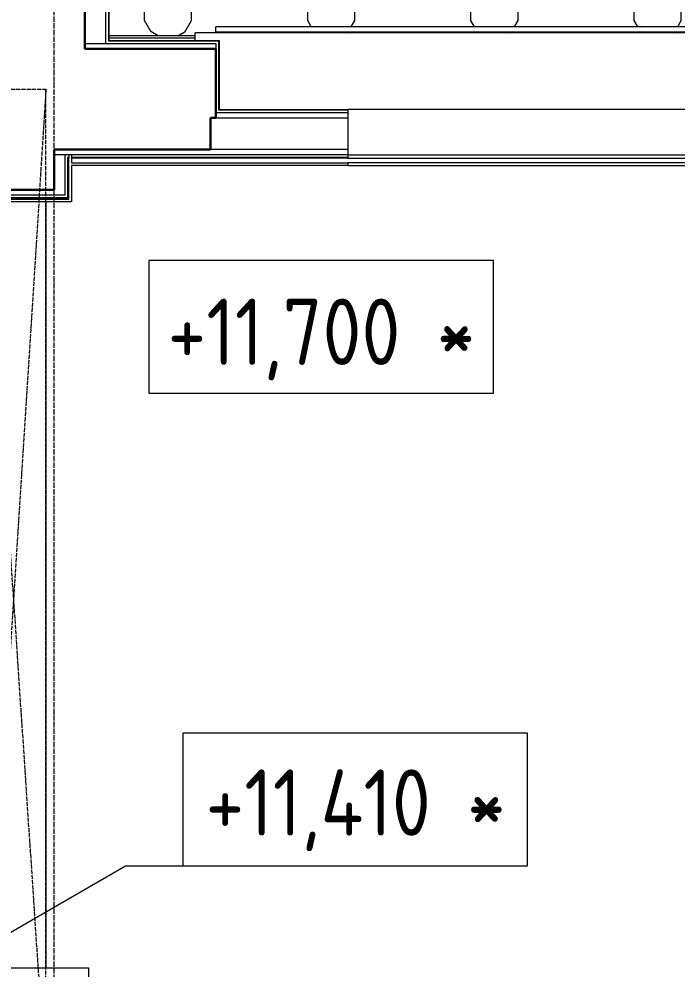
# Model space of a CAD drawing. Header units: millimetres. Extents: x -10438 to 68527, y -5058 to 44223.
# Drawn here: x 41717 to 44200, y 9112 to 12695 of the extents above; entities that cross this region are included whole.
import ezdxf

# ---------------------------------------------------------------- set-up
doc = ezdxf.new("R2010")
doc.units = ezdxf.units.MM
for name, pattern in [('ADSK_Линия сетки', [25, 20, -2.5, 0, -2.5]), ('ADSK_Штрих_ш3 п1_5', [4.5, 3, -1.5]), ('ADSK_Штрихпунктирная 2 точки_ш15 п1_5 п1_5 п1_5', [19.5, 15, -1.5, 0, -1.5, 0, -1.5])]:
    doc.linetypes.add(name, pattern=pattern)
for name, color, linetype, lineweight in [('Аннотация', 7, 'Continuous', 20), ('Каркас', 7, 'Continuous', 18), ('Оси', 7, 'Continuous', 9), ('Отметки', 7, 'Continuous', 9), ('Перекрытие', 7, 'Continuous', 18), ('Потолки', 7, 'Continuous', 9), ('Потолки штриховка', 7, 'Continuous', 9), ('Стены внутренние', 7, 'Continuous', 18), ('Стены наружные', 7, 'Continuous', 18), ('Стены несущие', 7, 'Continuous', 30), ('Стены отделка', 7, 'Continuous', 30), ('Стены перегородки', 7, 'Continuous', 30), ('Стены штриховка', 7, 'Continuous', 9)]:
    doc.layers.add(name, color=color, linetype=linetype, lineweight=lineweight)
doc.layers.add('Линии', color=7, linetype='Continuous', lineweight=9, true_color=0x00a600)
doc.styles.add('GOST Common_2', font='GOST_Common.ttf', dxfattribs={"width": 0.9, "height": 250})

# ---------------------------------------------------------------- blocks, each defined once
blk = doc.blocks.new('Высотные отметки - Рамка-12095-План потолков 3-го этажа')
at = {"layer": 'Аннотация'}
for p, q in [((-6.5, 0), (-6.5, 5)), ((-6.5, 5), (6.5, 5)), ((6.5, 5), (6.5, 0)), ((6.5, 0), (-6.5, 0))]:
    blk.add_line(p, q, dxfattribs=at)

msp = doc.modelspace()

# ---------------------------------------------------------------- hatches: boundary and pattern name
at = {"layer": 'Потолки штриховка', "lineweight": 18}
h = msp.add_hatch(dxfattribs=at)
h.set_pattern_fill('FP_32', color=256, style=0, pattern_type=2)
h.set_pattern_definition([(0, (65.08, 0), (0, 177.8), [47.641, -260.317]), (60, (153.98, 23.82), (-153.9793, 88.9), [47.641, -260.317]), (120, (177.8, 112.72), (-153.9793, -88.9), [47.641, -260.317]), (30, (112.72, 0), (-0.0002, 355.6003), [47.641, -307.959]), (30, (23.82, 153.98), (-0.0002, 355.6003), [47.641, -307.959]), (150, (65.08, 0), (-307.9588, -177.8003), [47.641, -307.959]), (150, (153.98, 153.98), (-307.9588, -177.8003), [47.641, -307.959]), (90, (177.8, 65.08), (-307.959, 177.8), [47.641, -307.959]), (90, (0, 65.08), (-307.959, 177.8), [47.641, -307.959])])
h.paths.add_polyline_path([(42314.02, 12631.565), (42382.063, 12631.565), (42382.063, 12641.937), (45651.189, 12641.937), (45651.189, 14560.811), (45595.613, 14560.811), (45595.613, 14455.477), (43865.613, 14455.477), (43865.613, 14560.811), (43775, 14560.811), (43775, 14497.805), (42057, 14497.805), (42057, 12631.565)])
h.paths.add_polyline_path([(44482.223, 12645.656), (42460, 12645.656), (42460, 12665.656), (45258.396, 12665.656), (45258.396, 12645.656), (45204.957, 12645.656)])

# ---------------------------------------------------------------- linework, layer by layer
at = {"layer": 'Каркас', "color": 8, "linetype": 'ADSK_Штрих_ш3 п1_5', "lineweight": 9, "true_color": 0x808080}
for p, q in [((41818.912, 12018.617), (41818.912, 12015.617)), ((41818.912, 12005.617), (41818.912, 9117.345))]:
    msp.add_line(p, q, dxfattribs=at)
at = {"layer": 'Линии', "color": 7, "linetype": 'ADSK_Штрихпунктирная 2 точки_ш15 п1_5 п1_5 п1_5'}
for p, q in [((41818.912, 12430.656), (41568.912, 8499.989)), ((41818.912, 8685.209), (41568.912, 12430.656)), ((41568.912, 12430.656), (41818.912, 12430.656)), ((41818.912, 8499.989), (41818.912, 12430.656))]:
    msp.add_line(p, q, dxfattribs=at)
at = {"layer": 'Оси', "linetype": 'ADSK_Линия сетки'}
msp.add_line((41849.565, -4258.205), (41849.565, 22151.608), dxfattribs=at)
at = {"layer": 'Отметки', "lineweight": 20}
for p, q in [((42557.122, 11283.549), (42857.438, 11283.549)), ((41637.811, 9222.982), (42119.461, 9501.063)), ((42119.461, 9501.063), (42985.548, 9501.063))]:
    msp.add_line(p, q, dxfattribs=at)
at = {"layer": 'Перекрытие'}
msp.add_line((42382.063, 12622.589), (42056.99, 12622.589), dxfattribs=at)
at = {"layer": 'Потолки'}
for p, q in [((42382.063, 12631.565), (42056.98, 12631.565)), ((41818.912, 12018.617), (41818.912, 12015.617)), ((41818.912, 12005.617), (41818.912, 9117.345))]:
    msp.add_line(p, q, dxfattribs=at)
at = {"layer": 'Стены внутренние'}
for p, q in [((45258.396, 12665.656), (42460, 12665.656)), ((42460, 12645.656), (42460, 12665.656)), ((42460, 12645.656), (45258.396, 12645.656)), ((45651.22, 12641.937), (42382.063, 12641.937)), ((42382.063, 12613.937), (42382.063, 12641.937)), ((42958.5, 12181.937), (44658.5, 12181.937)), ((44658.5, 12151.937), (42958.5, 12151.937)), ((42958.5, 12141.937), (44658.5, 12141.937))]:
    msp.add_line(p, q, dxfattribs=at)
at = {"layer": 'Стены наружные'}
for p, q in [((44658.5, 12353.937), (42958.5, 12353.937)), ((42958.5, 12169.937), (44658.5, 12169.937))]:
    msp.add_line(p, q, dxfattribs=at)
at = {"layer": 'Стены несущие'}
for p, q in [((41965, 20091.318), (41965, 12581.937)), ((41965, 12581.937), (42460, 12581.937)), ((42460, 12581.937), (42460, 12321.937)), ((42460, 12321.937), (42440, 12321.937)), ((42440, 12321.937), (42440, 12201.937)), ((41850, 12201.937), (41850, 12050.349)), ((42440, 12201.937), (41850, 12201.937)), ((41850, 12050.349), (41470, 12050.349))]:
    msp.add_line(p, q, dxfattribs=at)
at = {"layer": 'Стены отделка', "lineweight": 9}
for p, q in [((42045, 12601.937), (42045, 14390.349)), ((42057, 12613.937), (42057, 14390.349)), ((42057, 12613.937), (42470, 12613.937)), ((42472, 12611.937), (42472, 12353.937)), ((41965, 12601.937), (42460, 12601.937)), ((42460, 12601.937), (42460, 12581.937)), ((42472, 12353.937), (42958.5, 12353.937)), ((42958.5, 12353.937), (42958.5, 12321.937)), ((42958.5, 12181.937), (41850, 12181.937)), ((41890, 12181.937), (41890, 12030.617)), ((42958.5, 12201.937), (42958.5, 12169.937)), ((41902, 12169.937), (41902, 12020.617)), ((41905, 12169.937), (41902, 12169.937)), ((41905, 12015.617), (41905, 12169.937)), ((42958.5, 12169.937), (41915, 12169.937)), ((41915, 12169.937), (41915, 12151.937)), ((41915, 12151.937), (42958.5, 12151.937)), ((42958.5, 12151.937), (42958.5, 12141.937)), ((41915, 12141.937), (41915, 12005.617)), ((42958.5, 12141.937), (41915, 12141.937)), ((41470, 12050.617), (41850, 12050.617)), ((41915, 12005.617), (41425, 12005.617)), ((41435, 12015.617), (41905, 12015.617)), ((41900, 12018.617), (41440, 12018.617)), ((41890, 12030.617), (41450, 12030.617)), ((40024.13, 9117.345), (41980.008, 9117.345)), ((41980.008, 9117.345), (41980.008, 8667.057))]:
    msp.add_line(p, q, dxfattribs=at)
at = {"layer": 'Стены перегородки', "lineweight": 18}
for p, q in [((42460, 12321.937), (42958.5, 12321.937)), ((42958.5, 12321.937), (42958.5, 12201.937)), ((42958.5, 12201.937), (42440, 12201.937))]:
    msp.add_line(p, q, dxfattribs=at)
at = {"layer": 'Стены штриховка'}
for p, q in [((42055, 14390.349), (42055, 12611.937)), ((42055, 12611.937), (42472, 12611.937)), ((42470, 12613.937), (42470, 12351.937)), ((42470, 12613.937), (42472, 12613.937)), ((42472, 12613.937), (42472, 12611.937)), ((42460, 12341.937), (42958.5, 12341.937)), ((42470, 12351.937), (42958.5, 12351.937)), ((41905, 12181.937), (41905, 12169.937)), ((41915, 12181.937), (41915, 12169.937)), ((41900, 12171.937), (41900, 12018.617)), ((41905, 12171.937), (41900, 12171.937)), ((42958.5, 12171.937), (41915, 12171.937)), ((41902, 12020.617), (41438, 12020.617)), ((41902, 12018.617), (41900, 12018.617)), ((41902, 12020.617), (41902, 12018.617))]:
    msp.add_line(p, q, dxfattribs=at)

# ---------------------------------------------------------------- block references
at = {"layer": 'Отметки', "lineweight": 20, "extrusion": (0, 0, -1), "xscale": 99.99999999999993, "yscale": 99.99999999999993, "zscale": 99.99999999999993}
for p in [(-42857.438, 11283.549), (-42985.548, 9501.063)]:
    msp.add_blockref('Высотные отметки - Рамка-12095-План потолков 3-го этажа', p, dxfattribs=at)

# ---------------------------------------------------------------- texts
at = {"layer": 'Отметки', "lineweight": 20, "char_height": 250, "attachment_point": 1, "line_spacing_factor": 1.022761, "style": 'GOST Common_2'}
for s, insert, width in [('+11,700 *', (42277.908, 11640.206), 1390.87157), ('+11,410 *', (42421.196, 9864.927), 1366.73497)]:
    msp.add_mtext(s, dxfattribs=dict(at, insert=insert, width=width))

doc.saveas('drawing.dxf')
